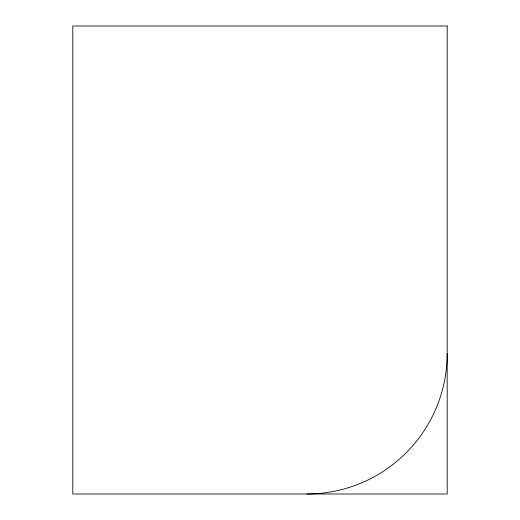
<?xml version="1.0" encoding="UTF-8"?>
<svg xmlns="http://www.w3.org/2000/svg" width="520" height="520" viewBox="0 0 520 520"><rect width="100%" height="100%" fill="white"/><g stroke="black" fill="none" stroke-linecap="round" stroke-linejoin="round"><path stroke-width="0.78" d="M447.2 353.6A140.4 140.4 0 0 1 306.8 494M447.2 26L72.8 26L72.8 494L447.2 494L447.2 26"/></g></svg>
